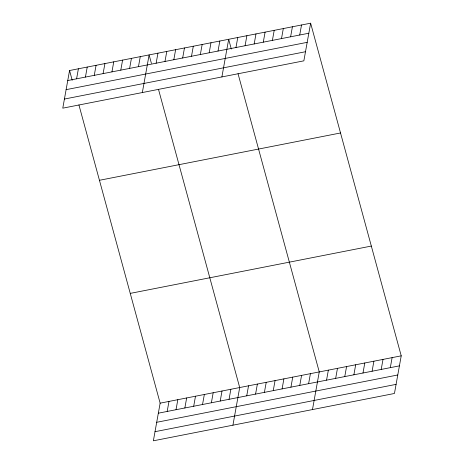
<?xml version="1.0" encoding="UTF-8"?>
<svg xmlns="http://www.w3.org/2000/svg" width="464" height="464" viewBox="0 0 464 464"><rect width="100%" height="100%" fill="white"/><g stroke="black" fill="none" stroke-linecap="round" stroke-linejoin="round"><path stroke-width="0.7" d="M69.554 70.522L62.779 108.164L303.856 60.842L310.631 23.2L69.554 70.522L72.204 80.266M76.589 78.816L78.393 68.788M85.428 77.082L87.232 67.054M94.267 75.348L96.071 65.32M103.107 73.608L104.91 63.58M111.946 71.874L113.75 61.845M120.785 70.139L122.589 60.111M129.624 68.405L131.428 58.377M138.463 66.671L140.267 56.643M142.338 92.551L149.106 54.909L151.409 63.348M156.142 63.197L157.946 53.169M164.981 61.463L166.785 51.434M173.82 59.728L175.624 49.7M182.659 57.994L184.469 47.966M191.499 56.26L193.308 46.232M200.344 54.526L202.147 44.498M209.183 52.786L210.987 42.758M218.022 51.052L219.826 41.023M78.926 104.945L160.144 403.158L153.369 440.8L394.446 393.478L401.221 355.836L310.631 23.2M221.891 76.937L228.665 39.289L231.316 49.033M167.179 411.446L168.983 401.418M235.967 47.531L237.771 37.503M176.018 409.712L177.822 399.684M245.073 45.745L246.877 35.716M184.858 407.978L186.661 397.95M254.179 43.952L255.983 33.924M193.697 406.244L195.501 396.215M263.291 42.166L265.095 32.138M202.536 404.509L204.34 394.481M272.397 40.38L274.201 30.351M211.375 402.775L213.179 392.747M281.503 38.593L283.307 28.565M220.214 401.035L222.018 391.007M290.609 36.801L292.413 26.773M229.054 399.301L230.857 389.273M299.715 35.015L301.525 24.986M232.928 425.186L239.697 387.539L158.485 89.332M246.732 395.833L248.536 385.804M255.571 394.098L257.381 384.07M264.41 392.364L266.22 382.336M273.255 390.624L275.059 380.596M282.095 388.89L283.898 378.862M290.934 387.156L292.738 377.128M299.773 385.422L301.577 375.393M308.612 383.687L310.416 373.659M312.481 409.567L319.255 371.925L238.038 73.712M326.557 380.161L328.361 370.133M335.663 378.375L337.467 368.346M344.769 376.588L346.573 366.56M353.881 374.802L355.685 364.774M362.987 373.01L364.791 362.981M372.093 371.223L373.897 361.195M381.199 369.437L383.003 359.409M390.311 367.65L392.115 357.622M67.75 80.55L308.827 33.228M66.108 89.662L307.185 42.34M64.421 99.052L305.498 51.73M99.447 180.293L340.524 132.971M130.251 293.387L371.328 246.065M160.144 403.158L401.221 355.836M158.34 413.186L399.417 365.864M156.699 422.298L397.776 374.976M155.011 431.688L396.088 384.366"/></g></svg>
